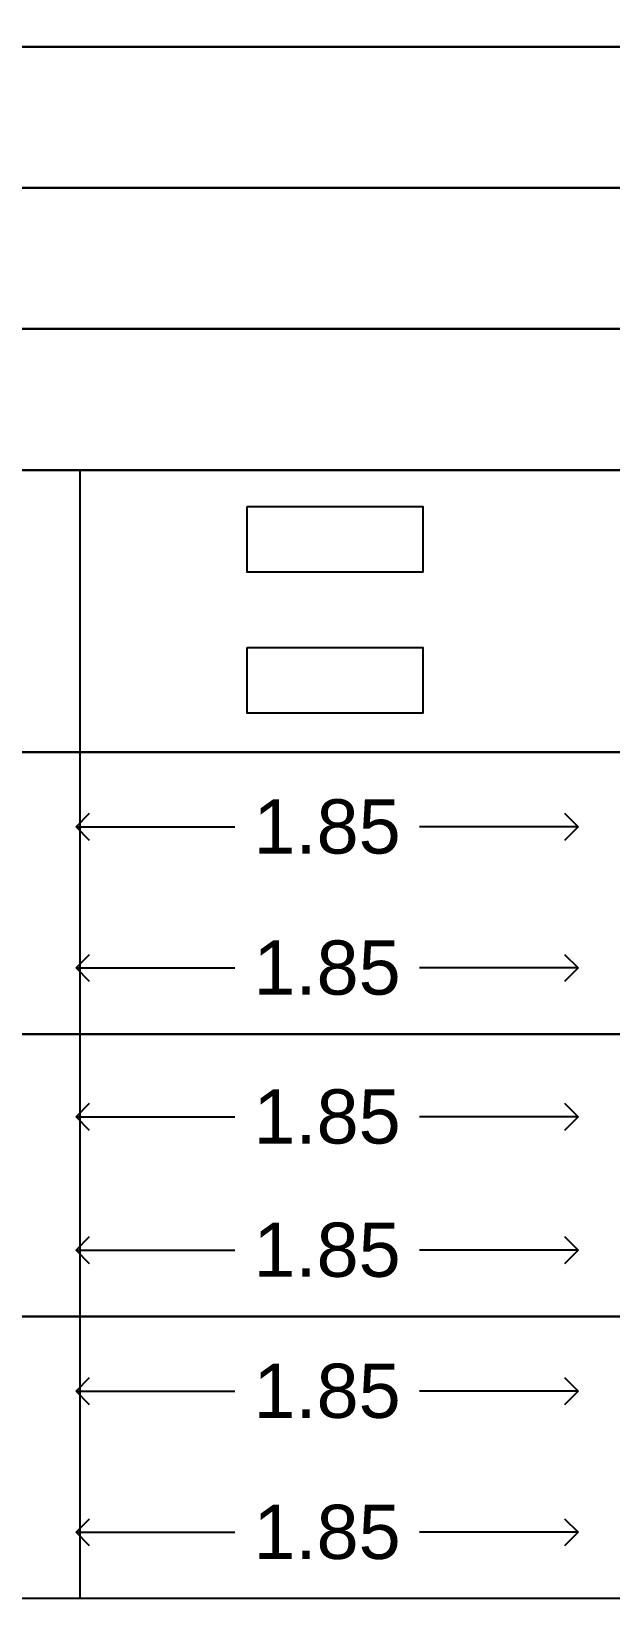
# Model space of a CAD drawing. Header units: metres. Extents: x -9481 to -9285, y 28740 to 57552.
# Drawn here: x -9453.7 to -9451.56, y 28739.76 to 28745.55 of the extents above; entities that cross this region are included whole.
import ezdxf

# ---------------------------------------------------------------- set-up
doc = ezdxf.new("R2010")
doc.units = ezdxf.units.M
doc.header["$PDMODE"] = 34
doc.header["$PDSIZE"] = -15
doc.linetypes.add('CONTINULUS', pattern=[0])
doc.layers.add('BLK_1_FLR_2_GLASS_FACADE_1', color=7, linetype='Continuous')
doc.layers.add('BLK_1_FLR_2_GLASS_FACADE_2', color=7, linetype='Continuous')
doc.layers.add('PLAN', color=7, linetype='Continuous', lineweight=40)
doc.styles.add('Arial', font='arial.ttf', dxfattribs={"height": 0.2})
doc.styles.add('style2', font='arial.ttf', dxfattribs={"height": 0.3})
doc.dimstyles.new('INT DIM', dxfattribs={"dimtxt": 0.3, "dimasz": 0.1, "dimexe": 0.18, "dimexo": 0.0625, "dimgap": 0.09, "dimtad": 0, "dimzin": 0, "dimdsep": 46, "dimtxsty": 'style2', "dimblk": 'OPEN90', "dimcen": 0.09, "dimse1": 1, "dimse2": 1, "dimclrd": 250, "dimclrt": 256, "dimadec": 0, "dimazin": 0, "dimtfac": 1, "dimtofl": 0, "dimtmove": 0, "dimatfit": 3, "dimfxl": 0.18, "dimtolj": 1, "dimtzin": 0, "dimlwd": -1, "dimarcsym": 0})

# ---------------------------------------------------------------- blocks, each defined once
blk = doc.blocks.new('_Open90')
at = {"layer": 'PLAN', "color": 0, "lineweight": -2}
for p, q in [((0, 0), (-1, 0)), ((-0.5, 0.5), (0, 0)), ((0, 0), (-0.5, -0.5))]:
    blk.add_line(p, q, dxfattribs=at)
blk = doc.blocks.new('*D422')
at = {"layer": 'BLK_1_FLR_2_GLASS_FACADE_1', "color": 250, "ltscale": 0.05, "transparency": 16777216}
for p, q in [((-9453.4341, 28742.6121), (-9452.9486, 28742.6121)), ((-9451.7808, 28742.6121), (-9452.2664, 28742.6121))]:
    blk.add_line(p, q, dxfattribs=at)
at = {"layer": 'Defpoints', "color": 0, "linetype": 'CONTINULUS', "ltscale": 0.05, "transparency": 16777216}
for p in [(-9453.5341, 28742.8166), (-9451.6808, 28742.8166), (-9451.6808, 28742.6121)]:
    blk.add_point(p, dxfattribs=at)
at = {"layer": 'BLK_1_FLR_2_GLASS_FACADE_1', "color": 250, "linetype": 'CONTINULUS', "ltscale": 0.05, "transparency": 16777216, "xscale": 0.1, "yscale": 0.1, "zscale": 0.1, "rotation": 180}
blk.add_blockref('_Open90', (-9453.5341, 28742.6121), dxfattribs=at)
at = {"layer": 'BLK_1_FLR_2_GLASS_FACADE_1', "color": 250, "linetype": 'CONTINULUS', "ltscale": 0.05, "transparency": 16777216, "xscale": 0.1, "yscale": 0.1, "zscale": 0.1}
blk.add_blockref('_Open90', (-9451.6808, 28742.6121), dxfattribs=at)
at = {"layer": 'BLK_1_FLR_2_GLASS_FACADE_1', "linetype": 'CONTINULUS', "ltscale": 0.05, "transparency": 16777216, "insert": (-9452.6075, 28742.6121), "char_height": 0.2, "attachment_point": 5, "style": 'Arial', "bg_fill": 3, "box_fill_scale": 1.1, "bg_fill_color": 256, "bg_fill_true_color": 13158600, "bg_fill_transparency": 0}
blk.add_mtext('\\A1;1.85', dxfattribs=at)
blk = doc.blocks.new('*D423')
at = {"layer": 'BLK_1_FLR_2_GLASS_FACADE_2', "color": 250, "ltscale": 0.05, "transparency": 16777216}
for p, q in [((-9453.4341, 28742.0914), (-9452.9486, 28742.0914)), ((-9451.7808, 28742.0914), (-9452.2664, 28742.0914))]:
    blk.add_line(p, q, dxfattribs=at)
at = {"layer": 'Defpoints', "color": 0, "linetype": 'CONTINULUS', "ltscale": 0.05, "transparency": 16777216}
for p in [(-9453.5341, 28742.296), (-9451.6808, 28742.296), (-9451.6808, 28742.0914)]:
    blk.add_point(p, dxfattribs=at)
at = {"layer": 'BLK_1_FLR_2_GLASS_FACADE_2', "color": 250, "linetype": 'CONTINULUS', "ltscale": 0.05, "transparency": 16777216, "xscale": 0.1, "yscale": 0.1, "zscale": 0.1, "rotation": 180}
blk.add_blockref('_Open90', (-9453.5341, 28742.0914), dxfattribs=at)
at = {"layer": 'BLK_1_FLR_2_GLASS_FACADE_2', "color": 250, "linetype": 'CONTINULUS', "ltscale": 0.05, "transparency": 16777216, "xscale": 0.1, "yscale": 0.1, "zscale": 0.1}
blk.add_blockref('_Open90', (-9451.6808, 28742.0914), dxfattribs=at)
at = {"layer": 'BLK_1_FLR_2_GLASS_FACADE_2', "linetype": 'CONTINULUS', "ltscale": 0.05, "transparency": 16777216, "insert": (-9452.6075, 28742.0914), "char_height": 0.2, "attachment_point": 5, "style": 'Arial', "bg_fill": 3, "box_fill_scale": 1.1, "bg_fill_color": 256, "bg_fill_true_color": 13158600, "bg_fill_transparency": 0}
blk.add_mtext('\\A1;1.85', dxfattribs=at)
blk = doc.blocks.new('*D424')
at = {"layer": 'BLK_1_FLR_2_GLASS_FACADE_2', "color": 250, "ltscale": 0.05, "transparency": 16777216}
for p, q in [((-9453.4341, 28741.0501), (-9452.9486, 28741.0501)), ((-9451.7808, 28741.0501), (-9452.2664, 28741.0501))]:
    blk.add_line(p, q, dxfattribs=at)
at = {"layer": 'Defpoints', "color": 0, "linetype": 'CONTINULUS', "ltscale": 0.05, "transparency": 16777216}
for p in [(-9453.5341, 28741.2547), (-9451.6808, 28741.2547), (-9451.6808, 28741.0501)]:
    blk.add_point(p, dxfattribs=at)
at = {"layer": 'BLK_1_FLR_2_GLASS_FACADE_2', "color": 250, "linetype": 'CONTINULUS', "ltscale": 0.05, "transparency": 16777216, "xscale": 0.1, "yscale": 0.1, "zscale": 0.1, "rotation": 180}
blk.add_blockref('_Open90', (-9453.5341, 28741.0501), dxfattribs=at)
at = {"layer": 'BLK_1_FLR_2_GLASS_FACADE_2', "color": 250, "linetype": 'CONTINULUS', "ltscale": 0.05, "transparency": 16777216, "xscale": 0.1, "yscale": 0.1, "zscale": 0.1}
blk.add_blockref('_Open90', (-9451.6808, 28741.0501), dxfattribs=at)
at = {"layer": 'BLK_1_FLR_2_GLASS_FACADE_2', "linetype": 'CONTINULUS', "ltscale": 0.05, "transparency": 16777216, "insert": (-9452.6075, 28741.0501), "char_height": 0.2, "attachment_point": 5, "style": 'Arial', "bg_fill": 3, "box_fill_scale": 1.1, "bg_fill_color": 256, "bg_fill_true_color": 13158600, "bg_fill_transparency": 0}
blk.add_mtext('\\A1;1.85', dxfattribs=at)
blk = doc.blocks.new('*D425')
at = {"layer": 'BLK_1_FLR_2_GLASS_FACADE_1', "color": 250, "ltscale": 0.05, "transparency": 16777216}
for p, q in [((-9453.4341, 28740.5295), (-9452.9486, 28740.5295)), ((-9451.7808, 28740.5295), (-9452.2664, 28740.5295))]:
    blk.add_line(p, q, dxfattribs=at)
at = {"layer": 'Defpoints', "color": 0, "linetype": 'CONTINULUS', "ltscale": 0.05, "transparency": 16777216}
for p in [(-9453.5341, 28740.734), (-9451.6808, 28740.734), (-9451.6808, 28740.5295)]:
    blk.add_point(p, dxfattribs=at)
at = {"layer": 'BLK_1_FLR_2_GLASS_FACADE_1', "color": 250, "linetype": 'CONTINULUS', "ltscale": 0.05, "transparency": 16777216, "xscale": 0.1, "yscale": 0.1, "zscale": 0.1, "rotation": 180}
blk.add_blockref('_Open90', (-9453.5341, 28740.5295), dxfattribs=at)
at = {"layer": 'BLK_1_FLR_2_GLASS_FACADE_1', "color": 250, "linetype": 'CONTINULUS', "ltscale": 0.05, "transparency": 16777216, "xscale": 0.1, "yscale": 0.1, "zscale": 0.1}
blk.add_blockref('_Open90', (-9451.6808, 28740.5295), dxfattribs=at)
at = {"layer": 'BLK_1_FLR_2_GLASS_FACADE_1', "linetype": 'CONTINULUS', "ltscale": 0.05, "transparency": 16777216, "insert": (-9452.6075, 28740.5295), "char_height": 0.2, "attachment_point": 5, "style": 'Arial', "bg_fill": 3, "box_fill_scale": 1.1, "bg_fill_color": 256, "bg_fill_true_color": 13158600, "bg_fill_transparency": 0}
blk.add_mtext('\\A1;1.85', dxfattribs=at)
blk = doc.blocks.new('*D426')
at = {"layer": 'BLK_1_FLR_2_GLASS_FACADE_2', "color": 250, "ltscale": 0.05, "transparency": 16777216}
for p, q in [((-9453.4341, 28740.0089), (-9452.9486, 28740.0089)), ((-9451.7808, 28740.0089), (-9452.2664, 28740.0089))]:
    blk.add_line(p, q, dxfattribs=at)
at = {"layer": 'Defpoints', "color": 0, "linetype": 'CONTINULUS', "ltscale": 0.05, "transparency": 16777216}
for p in [(-9453.5341, 28740.2134), (-9451.6808, 28740.2134), (-9451.6808, 28740.0089)]:
    blk.add_point(p, dxfattribs=at)
at = {"layer": 'BLK_1_FLR_2_GLASS_FACADE_2', "color": 250, "linetype": 'CONTINULUS', "ltscale": 0.05, "transparency": 16777216, "xscale": 0.1, "yscale": 0.1, "zscale": 0.1, "rotation": 180}
blk.add_blockref('_Open90', (-9453.5341, 28740.0089), dxfattribs=at)
at = {"layer": 'BLK_1_FLR_2_GLASS_FACADE_2', "color": 250, "linetype": 'CONTINULUS', "ltscale": 0.05, "transparency": 16777216, "xscale": 0.1, "yscale": 0.1, "zscale": 0.1}
blk.add_blockref('_Open90', (-9451.6808, 28740.0089), dxfattribs=at)
at = {"layer": 'BLK_1_FLR_2_GLASS_FACADE_2', "linetype": 'CONTINULUS', "ltscale": 0.05, "transparency": 16777216, "insert": (-9452.6075, 28740.0089), "char_height": 0.2, "attachment_point": 5, "style": 'Arial', "bg_fill": 3, "box_fill_scale": 1.1, "bg_fill_color": 256, "bg_fill_true_color": 13158600, "bg_fill_transparency": 0}
blk.add_mtext('\\A1;1.85', dxfattribs=at)
blk = doc.blocks.new('*D427')
at = {"layer": 'BLK_1_FLR_2_GLASS_FACADE_1', "color": 250, "ltscale": 0.05, "transparency": 16777216}
for p, q in [((-9453.4341, 28741.5419), (-9452.9486, 28741.5419)), ((-9451.7808, 28741.5419), (-9452.2664, 28741.5419))]:
    blk.add_line(p, q, dxfattribs=at)
at = {"layer": 'Defpoints', "color": 0, "linetype": 'CONTINULUS', "ltscale": 0.05, "transparency": 16777216}
for p in [(-9453.5341, 28741.7465), (-9451.6808, 28741.7465), (-9451.6808, 28741.5419)]:
    blk.add_point(p, dxfattribs=at)
at = {"layer": 'BLK_1_FLR_2_GLASS_FACADE_1', "color": 250, "linetype": 'CONTINULUS', "ltscale": 0.05, "transparency": 16777216, "xscale": 0.1, "yscale": 0.1, "zscale": 0.1, "rotation": 180}
blk.add_blockref('_Open90', (-9453.5341, 28741.5419), dxfattribs=at)
at = {"layer": 'BLK_1_FLR_2_GLASS_FACADE_1', "color": 250, "linetype": 'CONTINULUS', "ltscale": 0.05, "transparency": 16777216, "xscale": 0.1, "yscale": 0.1, "zscale": 0.1}
blk.add_blockref('_Open90', (-9451.6808, 28741.5419), dxfattribs=at)
at = {"layer": 'BLK_1_FLR_2_GLASS_FACADE_1', "linetype": 'CONTINULUS', "ltscale": 0.05, "transparency": 16777216, "insert": (-9452.6075, 28741.5419), "char_height": 0.2, "attachment_point": 5, "style": 'Arial', "bg_fill": 3, "box_fill_scale": 1.1, "bg_fill_color": 256, "bg_fill_true_color": 13158600, "bg_fill_transparency": 0}
blk.add_mtext('\\A1;1.85', dxfattribs=at)

msp = doc.modelspace()

# ---------------------------------------------------------------- linework, layer by layer
msp.add_line((-9453.5208, 28743.929), (-9453.5208, 28739.7639))
msp.add_lwpolyline([(-9481.2579, 28746.0116), (-9442.23, 28746.0116), (-9442.23, 28745.491), (-9481.2579, 28745.491), (-9481.2579, 28746.0116)], close=True)
for points in [[(-9481.2579, 28744.9703), (-9481.2579, 28745.491), (-9442.23, 28745.491), (-9442.23, 28744.9703), (-9461.7318, 28744.9703)], [(-9461.7318, 28744.9703), (-9442.23, 28744.9703), (-9442.23, 28744.4497), (-9461.7318, 28744.4497)], [(-9461.7318, 28744.4497), (-9442.23, 28744.4497), (-9442.23, 28743.929), (-9481.2579, 28743.929), (-9481.2579, 28744.4497), (-9481.2579, 28744.4497)], [(-9481.2579, 28743.4084), (-9481.2579, 28743.929), (-9442.23, 28743.929), (-9442.23, 28743.4084)], [(-9442.23, 28743.4084), (-9442.23, 28742.8878), (-9461.7318, 28742.8878)], [(-9461.7318, 28742.8878), (-9442.23, 28742.8878), (-9442.23, 28742.3671)], [(-9442.23, 28742.3671), (-9442.23, 28741.8465), (-9461.7318, 28741.8465)], [(-9461.7318, 28741.8465), (-9442.23, 28741.8465), (-9442.23, 28741.3258)], [(-9442.23, 28741.3258), (-9442.23, 28740.8052), (-9461.7318, 28740.8052)], [(-9461.7318, 28740.8052), (-9442.23, 28740.8052), (-9442.23, 28740.2845)], [(-9442.23, 28740.2845), (-9442.23, 28739.7639), (-9481.2579, 28739.7639), (-9481.2579, 28740.2845)]]:
    msp.add_lwpolyline(points)
at = {"layer": 'BLK_1_FLR_2_GLASS_FACADE_1', "color": 7, "linetype": 'CONTINULUS', "ltscale": 0.05}
msp.add_lwpolyline([(-9452.9026, 28743.7942), (-9452.2534, 28743.7942), (-9452.2534, 28743.5521), (-9452.9026, 28743.5521)], close=True, dxfattribs=at)
at = {"layer": 'BLK_1_FLR_2_GLASS_FACADE_2', "color": 7, "linetype": 'CONTINULUS', "ltscale": 0.05}
msp.add_lwpolyline([(-9452.9026, 28743.2736), (-9452.2534, 28743.2736), (-9452.2534, 28743.0314), (-9452.9026, 28743.0314)], close=True, dxfattribs=at)

# ---------------------------------------------------------------- next in the draw order: dimensions: what is measured, and where the dimension line sits
at = {"layer": 'BLK_1_FLR_2_GLASS_FACADE_1', "color": 1, "linetype": 'CONTINULUS', "ltscale": 0.05}
dim = msp.add_linear_dim(base=(-9451.6808, 28742.6121), p1=(-9453.5341, 28742.8166), p2=(-9451.6808, 28742.8166), dimstyle='INT DIM', override={"dimtxt": 0.2, "dimtxsty": 'Arial', "dimfxl": 0.125, "dimtfill": 1, "dimtfillclr": 7, "dimarcsym": 1}, dxfattribs=at)
dim.commit()
dim.dimension.update_dxf_attribs({"geometry": '*D422', "text_midpoint": (-9452.6075, 28742.6121)})
at = {"layer": 'BLK_1_FLR_2_GLASS_FACADE_1', "color": 2, "linetype": 'CONTINULUS', "ltscale": 0.05}
dim = msp.add_linear_dim(base=(-9451.6808, 28741.5419), p1=(-9453.5341, 28741.7465), p2=(-9451.6808, 28741.7465), dimstyle='INT DIM', override={"dimtxt": 0.2, "dimtxsty": 'Arial', "dimfxl": 0.125, "dimtfill": 1, "dimtfillclr": 7, "dimarcsym": 1}, dxfattribs=at)
dim.commit()
dim.dimension.update_dxf_attribs({"geometry": '*D427', "text_midpoint": (-9452.6075, 28741.5419)})
at = {"layer": 'BLK_1_FLR_2_GLASS_FACADE_1', "color": 3, "linetype": 'CONTINULUS', "ltscale": 0.05}
dim = msp.add_linear_dim(base=(-9451.6808, 28740.5295), p1=(-9453.5341, 28740.734), p2=(-9451.6808, 28740.734), dimstyle='INT DIM', override={"dimtxt": 0.2, "dimtxsty": 'Arial', "dimfxl": 0.125, "dimtfill": 1, "dimtfillclr": 7, "dimarcsym": 1}, dxfattribs=at)
dim.commit()
dim.dimension.update_dxf_attribs({"geometry": '*D425', "text_midpoint": (-9452.6075, 28740.5295)})
at = {"layer": 'BLK_1_FLR_2_GLASS_FACADE_2', "color": 1, "linetype": 'CONTINULUS', "ltscale": 0.05}
dim = msp.add_linear_dim(base=(-9451.6808, 28742.0914), p1=(-9453.5341, 28742.296), p2=(-9451.6808, 28742.296), dimstyle='INT DIM', override={"dimtxt": 0.2, "dimtxsty": 'Arial', "dimfxl": 0.125, "dimtfill": 1, "dimtfillclr": 7, "dimarcsym": 1}, dxfattribs=at)
dim.commit()
dim.dimension.update_dxf_attribs({"geometry": '*D423', "text_midpoint": (-9452.6075, 28742.0914)})
at = {"layer": 'BLK_1_FLR_2_GLASS_FACADE_2', "color": 2, "linetype": 'CONTINULUS', "ltscale": 0.05}
dim = msp.add_linear_dim(base=(-9451.6808, 28741.0501), p1=(-9453.5341, 28741.2547), p2=(-9451.6808, 28741.2547), dimstyle='INT DIM', override={"dimtxt": 0.2, "dimtxsty": 'Arial', "dimfxl": 0.125, "dimtfill": 1, "dimtfillclr": 7, "dimarcsym": 1}, dxfattribs=at)
dim.commit()
dim.dimension.update_dxf_attribs({"geometry": '*D424', "text_midpoint": (-9452.6075, 28741.0501)})
at = {"layer": 'BLK_1_FLR_2_GLASS_FACADE_2', "color": 3, "linetype": 'CONTINULUS', "ltscale": 0.05}
dim = msp.add_linear_dim(base=(-9451.6808, 28740.0089), p1=(-9453.5341, 28740.2134), p2=(-9451.6808, 28740.2134), dimstyle='INT DIM', override={"dimtxt": 0.2, "dimtxsty": 'Arial', "dimfxl": 0.125, "dimtfill": 1, "dimtfillclr": 7, "dimarcsym": 1}, dxfattribs=at)
dim.commit()
dim.dimension.update_dxf_attribs({"geometry": '*D426', "text_midpoint": (-9452.6075, 28740.0089)})

doc.saveas('drawing.dxf')
